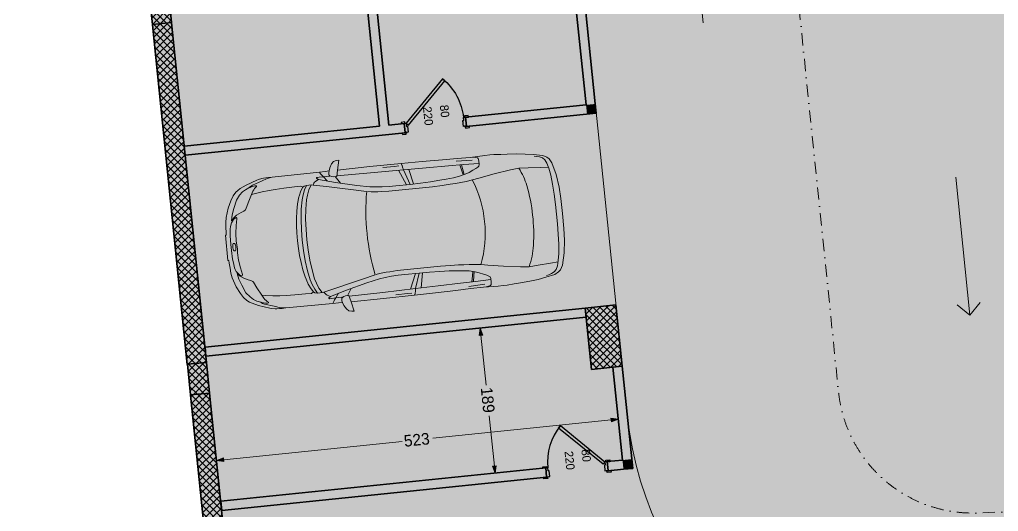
# Model space of a CAD drawing. Header units: millimetres. Extents: x 635850 to 824661, y -5878409 to -5774454.
# Drawn here: x 645265 to 657951, y -5819414 to -5813034 of the extents above; entities that cross this region are included whole.
import ezdxf

# ---------------------------------------------------------------- set-up
doc = ezdxf.new("R2010")
doc.units = ezdxf.units.MM
doc.header["$MEASUREMENT"] = 0
doc.linetypes.add('Dot & Dashed', pattern=[335.138881, 158.75, -88.194444, 0, -88.194437])
for name, color, linetype in [('A - Ndertesa 2 - 2D Drafting', 7, 'Continuous'), ('A - Ndertesa 2 - Muret', 7, 'Continuous'), ('A - Ndërtesa 2 - Dimensionimi Bazik', 7, 'Continuous'), ('A - Ndërtesa 2 - Shtyllat', 7, 'Continuous'), ('ARCHICAD Door Markers', 7, 'Continuous'), ('ARCHICAD Doors', 7, 'Continuous')]:
    doc.layers.add(name, color=color, linetype=linetype)
for name, color, linetype, lineweight, true_color in [('A - Ndertesa 2 - 2D Drafting_Pen_No__102', 7, 'Continuous', 13, 0xcccccc), ('A - Ndertesa 2 - 2D Drafting_Pen_No__82', 7, 'Continuous', 20, 0xaaaaaa), ('A - Ndertesa 2 - Muret_Pen_No__102', 7, 'Continuous', 13, 0xcccccc), ('A - Ndertesa 2 - Muret_Pen_No__82', 7, 'Continuous', 20, 0xaaaaaa), ('A - Ndertesa 2 - Veturat_Pen_No__102', 7, 'Continuous', 13, 0xcccccc), ('A - Ndërtesa 2 - Dimensionimi Bazik _Pen_No__102', 7, 'Continuous', 13, 0xcccccc), ('A - Ndërtesa 2 - Dimensionimi Bazik _Pen_No__82', 7, 'Continuous', 20, 0xaaaaaa), ('ARCHICAD Door Markers_Pen_No__112', 7, 'Continuous', 13, 0xd5aaaa)]:
    doc.layers.add(name, color=color, linetype=linetype, lineweight=lineweight, true_color=true_color)
for name, color, linetype, lineweight in [('A - Ndertesa 2 - 2D Drafting_Pen_No__121', 255, 'Continuous', 0), ('A - Ndertesa 2 - 2D Drafting_Pen_No__2', 8, 'Continuous', 15), ('A - Ndertesa 2 - Muret_Pen_No__22', 8, 'Continuous', 35), ('A - Ndërtesa 2 - Shtyllat_Pen_No__101', 252, 'Continuous', 13), ('A - Ndërtesa 2 - Shtyllat_Pen_No__22', 8, 'Continuous', 35), ('ARCHICAD Doors_Pen_No__22', 8, 'Continuous', 35), ('ARCHICAD Doors_Pen_No__42', 8, 'Continuous', 25)]:
    doc.layers.add(name, color=color, linetype=linetype, lineweight=lineweight)
doc.styles.add('GENERATED_STYLE_1', font='GOTHIC.TTF')
doc.dimstyles.new('GENERATED_STYLE__1', dxfattribs={"dimtxt": 150, "dimasz": 91.78744, "dimexe": 0.18, "dimexo": 0.0625, "dimgap": 0, "dimtad": 0, "dimdec": 0, "dimlfac": 0.1, "dimzin": 0, "dimdsep": 46, "dimtxsty": 'GENERATED_STYLE_1', "dimblk": 'ARROWHEAD_5', "dimblk1": 'ARROWHEAD_5', "dimblk2": 'ARROWHEAD_5', "dimcen": 0.09, "dimse1": 1, "dimse2": 1, "dimclrd": 256, "dimclre": 256, "dimclrt": 256, "dimadec": 0, "dimazin": 0, "dimtfac": 1, "dimtdec": 4, "dimtmove": 0, "dimatfit": 3, "dimfxl": 0, "dimtolj": 1, "dimtzin": 0, "dimarcsym": 0})
pattern_1 = [(45, (664183.82, -5827429.525), (-45.96194, 45.96194), []), (135, (664183.82, -5827429.525), (45.96194, 45.96194), [])]

# ---------------------------------------------------------------- blocks, each defined once
blk = doc.blocks.new('Wall_45', base_point=(645265, -5796318))
at = {"layer": 'A - Ndertesa 2 - Muret_Pen_No__82', "linetype": 'Continuous', "lineweight": 20, "true_color": 0xaaaaaa}
h = blk.add_hatch(dxfattribs=at)
h.set_pattern_fill('Concrete_Block', color=253, style=0, pattern_type=2)
h.set_pattern_definition(pattern_1)
h.paths.add_polyline_path([(646986, -5813100), (647439, -5817506), (647687, -5817481), (647235, -5813074)])
h = blk.add_hatch(dxfattribs=at)
h.set_pattern_fill('Concrete_Block', color=253, style=0, pattern_type=2)
h.set_pattern_definition(pattern_1)
h.paths.add_polyline_path([(647479, -5817904), (647916, -5822157), (648164, -5822132), (647728, -5817879)])
at = {"layer": 'A - Ndertesa 2 - Muret_Pen_No__22', "color": 8, "linetype": 'Continuous', "lineweight": 35, "flags": 128}
for points in [[(646986, -5813100), (647439, -5817506)], [(647687, -5817481), (647235, -5813074)], [(647479, -5817904), (647916, -5822157)], [(648164, -5822132), (647728, -5817879)]]:
    blk.add_lwpolyline(points, dxfattribs=at)
blk = doc.blocks.new('Door 25_2')
at = {"layer": 'ARCHICAD Doors_Pen_No__22', "color": 8, "linetype": 'Continuous', "lineweight": 35}
for p, q in [((-400, 0), (-437, 0)), ((-400, 0), (-437, 0)), ((-400, 0), (-400, -115)), ((-400, 0), (-400, -115)), ((400, 0), (400, -115)), ((400, 0), (400, -115)), ((400, 0), (437, 0)), ((400, 0), (437, 0)), ((-400, -120), (-437, -120)), ((-400, -120), (-437, -120)), ((-400, -115), (-400, -120)), ((-400, -115), (-400, -120)), ((400, -115), (400, -120)), ((400, -115), (400, -120)), ((400, -120), (437, -120)), ((400, -120), (437, -120))]:
    blk.add_line(p, q, dxfattribs=at)
at = {"layer": 'ARCHICAD Doors_Pen_No__42', "color": 8, "linetype": 'Continuous', "lineweight": 25}
for p, q in [((-182, 498), (-154, 526)), ((-154, 526), (372, 0)), ((344, -28), (-182, 498)), ((-437, 0), (-437, 19)), ((-437, 19), (-387, 19)), ((-387, 0), (-437, 0)), ((-372, 0), (-400, 0)), ((-400, 0), (-400, -115)), ((-387, 19), (-387, 0)), ((-372, -40), (-372, 0)), ((372, 0), (344, -28)), ((400, 0), (372, 0)), ((372, 0), (372, -40)), ((387, 19), (437, 19)), ((387, 0), (387, 19)), ((437, 0), (387, 0)), ((400, -115), (400, 0)), ((437, 19), (437, 0)), ((-437, -139), (-437, -120)), ((-437, -120), (-387, -120)), ((-400, -120), (-400, -115)), ((-400, -115), (-375, -115)), ((-400, -115), (-360, -115)), ((-375, -120), (-400, -120)), ((-387, -120), (-387, -139)), ((-375, -115), (-375, -120)), ((-360, -40), (-372, -40)), ((-360, -115), (-360, -40)), ((372, -40), (360, -40)), ((360, -40), (360, -115)), ((360, -115), (400, -115)), ((375, -120), (375, -115)), ((375, -115), (400, -115)), ((400, -120), (375, -120)), ((387, -120), (437, -120)), ((387, -139), (387, -120)), ((400, -115), (400, -120)), ((437, -120), (437, -139)), ((-387, -139), (-437, -139)), ((437, -139), (387, -139))]:
    blk.add_line(p, q, dxfattribs=at)
blk.add_arc((372, 0), 744, 135, 180, dxfattribs=at)
blk = doc.blocks.new('D Marker 25_3')
at = {"layer": 'ARCHICAD Door Markers_Pen_No__112', "color": 9, "lineweight": 13, "true_color": 0xd5aaaa, "char_height": 110, "attachment_point": 7, "rotation": 270, "style": 'GENERATED_STYLE_1'}
for s, insert in [('\\A1;{\\pql;\\pt0;\\fCentury Gothic|b0|i0|c0|p34;220\\fCentury Gothic|b0|i0|c0|p34;\\A1{\\H.66x;\\S^  ;}\\fCentury Gothic|b0|i0|c0|p34;\\fCentury Gothic|b0|i0|c0|p34;}', (-168, 188)), ('\\A1;{\\pql;\\pt0;\\fCentury Gothic|b0|i0|c0|p34;80\\fCentury Gothic|b0|i0|c0|p34;\\A1{\\H.66x;\\S^  ;}\\fCentury Gothic|b0|i0|c0|p34;\\fCentury Gothic|b0|i0|c0|p34;}', (52, 188))]:
    blk.add_mtext(s, dxfattribs=dict(at, insert=insert))
blk = doc.blocks.new('Wall_60', base_point=(647413, -5814795))
at = {"layer": 'A - Ndertesa 2 - Muret_Pen_No__102', "linetype": 'Continuous', "lineweight": 0, "true_color": 0xcccccc}
for points in [[(652606, -5814141), (651045, -5814302), (651057, -5814421), (652619, -5814261)], [(652726, -5814129), (652606, -5814141), (652738, -5814249)], [(652606, -5814141), (652619, -5814261), (652738, -5814249)], [(647400, -5814675), (647413, -5814795), (650262, -5814503), (650249, -5814383)]]:
    blk.add_hatch(color=254, dxfattribs=at).paths.add_polyline_path(points)
at = {"layer": 'A - Ndertesa 2 - Muret_Pen_No__22', "color": 8, "linetype": 'Continuous', "lineweight": 35}
for p, q in [((651045, -5814302), (651082, -5814298)), ((651045, -5814302), (651057, -5814416)), ((650249, -5814383), (650212, -5814387)), ((650249, -5814383), (650261, -5814498)), ((651057, -5814416), (651057, -5814421)), ((651057, -5814421), (651094, -5814417)), ((650262, -5814503), (650225, -5814506)), ((650261, -5814498), (650262, -5814503))]:
    blk.add_line(p, q, dxfattribs=at)
at = {"layer": 'A - Ndertesa 2 - Muret_Pen_No__22', "color": 8, "linetype": 'Continuous', "lineweight": 35, "flags": 128}
for points in [[(652606, -5814141), (651045, -5814302)], [(652738, -5814249), (652726, -5814129)], [(651057, -5814421), (652738, -5814249)], [(649931, -5814416), (647400, -5814675)], [(650249, -5814383), (650050, -5814404)], [(647413, -5814795), (650262, -5814503)], [(647413, -5814795), (647400, -5814675)]]:
    blk.add_lwpolyline(points, dxfattribs=at)
at = {"layer": 'ARCHICAD Door Markers', "color": 161, "lineweight": 25, "true_color": 0x40a5ff, "rotation": 5.857081963730815}
blk.add_blockref('D Marker 25_3', (650647, -5814342), dxfattribs=at)
at = {"layer": 'ARCHICAD Doors', "color": 21, "linetype": 'Continuous', "lineweight": 18, "true_color": 0xff9955, "xscale": -1, "zscale": 1000, "rotation": 5.857081963730813}
blk.add_blockref('Door 25_2', (650647, -5814342), dxfattribs=at)
blk = doc.blocks.new('Wall_61', base_point=(652582, -5812727))
at = {"layer": 'A - Ndertesa 2 - Muret_Pen_No__102', "linetype": 'Continuous', "lineweight": 0, "true_color": 0xcccccc}
blk.add_hatch(color=254, dxfattribs=at).paths.add_polyline_path([(652726, -5814129), (652582, -5812727), (652463, -5812739), (652606, -5814141)])
at = {"layer": 'A - Ndertesa 2 - Muret_Pen_No__22', "color": 8, "linetype": 'Continuous', "lineweight": 35, "flags": 128}
for points in [[(652463, -5812739), (652606, -5814141)], [(652726, -5814129), (652582, -5812727)]]:
    blk.add_lwpolyline(points, dxfattribs=at)
blk = doc.blocks.new('Wall_62', base_point=(649753, -5812092))
at = {"layer": 'A - Ndertesa 2 - Muret_Pen_No__102', "linetype": 'Continuous', "lineweight": 0, "true_color": 0xcccccc}
blk.add_hatch(color=254, dxfattribs=at).paths.add_polyline_path([(649705, -5812217), (649931, -5814416), (650050, -5814404), (649825, -5812205)])
at = {"layer": 'A - Ndertesa 2 - Muret_Pen_No__22', "color": 8, "linetype": 'Continuous', "lineweight": 35, "flags": 128}
for points in [[(649705, -5812217), (649931, -5814416)], [(650050, -5814404), (649825, -5812205)]]:
    blk.add_lwpolyline(points, dxfattribs=at)
blk = doc.blocks.new('Wall_63', base_point=(652595, -5816776))
at = {"layer": 'A - Ndertesa 2 - Muret_Pen_No__102', "linetype": 'Continuous', "lineweight": 0, "true_color": 0xcccccc}
blk.add_hatch(color=254, dxfattribs=at).paths.add_polyline_path([(652595, -5816776), (647668, -5817282), (647680, -5817401), (652607, -5816896)])
at = {"layer": 'A - Ndertesa 2 - Muret_Pen_No__22', "color": 8, "linetype": 'Continuous', "lineweight": 35, "flags": 128}
for points in [[(652595, -5816776), (647668, -5817282)], [(647680, -5817401), (652607, -5816896)], [(647668, -5817282), (647680, -5817401)]]:
    blk.add_lwpolyline(points, dxfattribs=at)
blk = doc.blocks.new('Wall_64', base_point=(653075, -5817531))
at = {"layer": 'A - Ndertesa 2 - Muret_Pen_No__102', "linetype": 'Continuous', "lineweight": 0, "true_color": 0xcccccc}
for points in [[(653198, -5818736), (653075, -5817531), (652955, -5817544), (653079, -5818748)], [(653198, -5818736), (653079, -5818748), (653211, -5818855)], [(653079, -5818748), (653091, -5818867), (653211, -5818855)]]:
    blk.add_hatch(color=254, dxfattribs=at).paths.add_polyline_path(points)
at = {"layer": 'A - Ndertesa 2 - Muret_Pen_No__22', "color": 8, "linetype": 'Continuous', "lineweight": 35, "flags": 128}
for points in [[(652955, -5817544), (653079, -5818748)], [(653211, -5818855), (653075, -5817531)], [(653211, -5818855), (653091, -5818867)]]:
    blk.add_lwpolyline(points, dxfattribs=at)
blk = doc.blocks.new('D Marker 25')
at = {"layer": 'ARCHICAD Door Markers_Pen_No__112', "color": 9, "lineweight": 13, "true_color": 0xd5aaaa, "char_height": 110, "attachment_point": 7, "rotation": 90, "style": 'GENERATED_STYLE_1'}
for s, insert in [('\\A1;{\\pql;\\pt0;\\fCentury Gothic|b0|i0|c0|p34;220\\fCentury Gothic|b0|i0|c0|p34;\\A1{\\H.66x;\\S^  ;}\\fCentury Gothic|b0|i0|c0|p34;\\fCentury Gothic|b0|i0|c0|p34;}', (168, -308)), ('\\A1;{\\pql;\\pt0;\\fCentury Gothic|b0|i0|c0|p34;80\\fCentury Gothic|b0|i0|c0|p34;\\A1{\\H.66x;\\S^  ;}\\fCentury Gothic|b0|i0|c0|p34;\\fCentury Gothic|b0|i0|c0|p34;}', (-52, -308))]:
    blk.add_mtext(s, dxfattribs=dict(at, insert=insert))
blk = doc.blocks.new('Wall_65', base_point=(653211, -5818855))
at = {"layer": 'A - Ndertesa 2 - Muret_Pen_No__102', "linetype": 'Continuous', "lineweight": 0, "true_color": 0xcccccc}
for points in [[(647873, -5819282), (647885, -5819401), (652096, -5818969), (652084, -5818850)], [(652880, -5818768), (652892, -5818888), (653091, -5818867), (653079, -5818748)]]:
    blk.add_hatch(color=254, dxfattribs=at).paths.add_polyline_path(points)
at = {"layer": 'A - Ndertesa 2 - Muret_Pen_No__22', "color": 8, "linetype": 'Continuous', "lineweight": 35}
for p, q in [((652084, -5818850), (652047, -5818854)), ((652084, -5818850), (652096, -5818964)), ((652880, -5818768), (652917, -5818765)), ((652880, -5818768), (652892, -5818883)), ((652096, -5818969), (652060, -5818973)), ((652096, -5818964), (652096, -5818969)), ((652892, -5818883), (652892, -5818888)), ((652892, -5818888), (652929, -5818884))]:
    blk.add_line(p, q, dxfattribs=at)
at = {"layer": 'A - Ndertesa 2 - Muret_Pen_No__22', "color": 8, "linetype": 'Continuous', "lineweight": 35, "flags": 128}
for points in [[(652084, -5818850), (647873, -5819282)], [(653079, -5818748), (652880, -5818768)], [(652892, -5818888), (653091, -5818867)], [(647885, -5819401), (652096, -5818969)], [(647873, -5819282), (647885, -5819401)]]:
    blk.add_lwpolyline(points, dxfattribs=at)
at = {"layer": 'ARCHICAD Door Markers', "color": 161, "lineweight": 25, "true_color": 0x40a5ff, "rotation": 185.8570819637308}
blk.add_blockref('D Marker 25', (652494, -5818929), dxfattribs=at)
at = {"layer": 'ARCHICAD Doors', "color": 21, "linetype": 'Continuous', "lineweight": 18, "true_color": 0xff9955, "zscale": 1000, "rotation": 5.857081963730817}
blk.add_blockref('Door 25_2', (652482, -5818809), dxfattribs=at)
blk = doc.blocks.new('Column_78', base_point=(647090, -5812888))
at = {"layer": 'A - Ndërtesa 2 - Shtyllat_Pen_No__101', "linetype": 'Continuous', "lineweight": 13}
h = blk.add_hatch(dxfattribs=at)
h.set_pattern_fill('Concrete_Block', color=252, style=0, pattern_type=2)
h.set_pattern_definition(pattern_1)
h.paths.add_polyline_path([(646986, -5813100), (647235, -5813074), (647194, -5812676), (646946, -5812702)])
at = {"layer": 'A - Ndërtesa 2 - Shtyllat_Pen_No__22', "color": 8, "linetype": 'Continuous', "lineweight": 35, "flags": 128}
blk.add_lwpolyline([(646986, -5813100), (646946, -5812702), (647194, -5812676), (647235, -5813074)], close=True, dxfattribs=at)
blk = doc.blocks.new('Column_79', base_point=(647583, -5817693))
at = {"layer": 'A - Ndërtesa 2 - Shtyllat_Pen_No__101', "linetype": 'Continuous', "lineweight": 13}
h = blk.add_hatch(dxfattribs=at)
h.set_pattern_fill('Concrete_Block', color=252, style=0, pattern_type=2)
h.set_pattern_definition(pattern_1)
h.paths.add_polyline_path([(647479, -5817904), (647728, -5817879), (647687, -5817481), (647439, -5817506)])
at = {"layer": 'A - Ndërtesa 2 - Shtyllat_Pen_No__22', "color": 8, "linetype": 'Continuous', "lineweight": 35, "flags": 128}
blk.add_lwpolyline([(647479, -5817904), (647439, -5817506), (647687, -5817481), (647728, -5817879)], close=True, dxfattribs=at)
blk = doc.blocks.new('Column_95', base_point=(652835, -5817154))
at = {"layer": 'A - Ndërtesa 2 - Shtyllat_Pen_No__101', "linetype": 'Continuous', "lineweight": 13}
h = blk.add_hatch(dxfattribs=at)
h.set_pattern_fill('Concrete_Block', color=252, style=0, pattern_type=2)
h.set_pattern_definition(pattern_1)
h.paths.add_polyline_path([(652595, -5816776), (652677, -5817572), (653075, -5817531), (652993, -5816736)])
at = {"layer": 'A - Ndërtesa 2 - Shtyllat_Pen_No__22', "color": 8, "linetype": 'Continuous', "lineweight": 35, "flags": 128}
blk.add_lwpolyline([(652595, -5816776), (652993, -5816736), (653075, -5817531), (652677, -5817572)], close=True, dxfattribs=at)
blk = doc.blocks.new('Car 05 25_2')
at = {"layer": 'A - Ndertesa 2 - Veturat_Pen_No__102', "color": 254, "linetype": 'Continuous', "lineweight": 13, "true_color": 0xcccccc}
for p, q in [((-627, 772), (-665, 761)), ((-595, 778), (-627, 772)), ((125, 791), (129, 820)), ((126, 744), (125, 791)), ((327, 762), (125, 756)), ((129, 820), (139, 832)), ((139, 832), (165, 840)), ((165, 840), (195, 844)), ((195, 844), (231, 846)), ((211, 809), (418, 816)), ((522, 765), (327, 762)), ((355, 762), (339, 683)), ((373, 763), (357, 683)), ((814, 769), (522, 765)), ((1109, 774), (814, 769)), ((1036, 773), (997, 579)), ((1042, 578), (1108, 774)), ((1173, 775), (1090, 578)), ((1115, 809), (1109, 774)), ((1109, 774), (1538, 780)), ((1120, 833), (1115, 809)), ((1121, 838), (1120, 836)), ((1120, 836), (1120, 833)), ((1130, 859), (1121, 838)), ((1163, 830), (1220, 829)), ((1220, 829), (1370, 831)), ((1538, 780), (1975, 786)), ((1939, 686), (1996, 777)), ((1958, 858), (1977, 777)), ((1977, 777), (2020, 777)), ((2000, 702), (2214, 763)), ((2020, 777), (2044, 783)), ((2044, 783), (2063, 792)), ((2063, 792), (2070, 800)), ((2069, 788), (2065, 794)), ((2075, 836), (2068, 858)), ((2069, 788), (2148, 790)), ((2070, 800), (2075, 809)), ((2075, 809), (2075, 836)), ((2107, 732), (2148, 790)), ((2148, 790), (2167, 814)), ((2148, 790), (2206, 792)), ((2167, 814), (2182, 834)), ((2182, 834), (2193, 856)), ((2206, 792), (2227, 791)), ((2227, 770), (2214, 763)), ((2214, 763), (2238, 752)), ((2227, 791), (2233, 790)), ((2234, 774), (2227, 770)), ((2233, 790), (2238, 787)), ((2238, 777), (2234, 774)), ((2241, 784), (2238, 787)), ((2238, 777), (2241, 781)), ((2241, 781), (2241, 784)), ((2808, 853), (2877, 843)), ((2877, 843), (2954, 814)), ((2904, 833), (2905, 833)), ((2954, 814), (3076, 775)), ((3022, 758), (3024, 762)), ((3024, 762), (3035, 765)), ((3035, 765), (3047, 764)), ((3047, 764), (3061, 763)), ((3061, 763), (3090, 757)), ((3100, 763), (3076, 775)), ((3114, 753), (3100, 763)), ((-768, 602), (-751, 670)), ((-729, 716), (-751, 670)), ((-701, 743), (-729, 716)), ((-665, 761), (-701, 743)), ((-501, 634), (-383, 642)), ((-383, 642), (-274, 631)), ((132, 723), (126, 744)), ((147, 711), (132, 723)), ((171, 697), (147, 711)), ((213, 677), (171, 697)), ((266, 655), (213, 677)), ((319, 636), (266, 655)), ((393, 618), (319, 636)), ((339, 683), (330, 634)), ((357, 683), (347, 629)), ((2000, 702), (1730, 634)), ((1953, 621), (2122, 660)), ((2122, 660), (2294, 698)), ((2238, 752), (2259, 740)), ((2259, 740), (2269, 731)), ((2269, 731), (2279, 722)), ((2279, 722), (2294, 698)), ((2294, 698), (2317, 701)), ((2294, 698), (2294, 698)), ((2317, 701), (2346, 703)), ((2355, 640), (2317, 701)), ((2346, 703), (2379, 702)), ((2380, 575), (2355, 640)), ((2410, 649), (2379, 702)), ((2379, 702), (2411, 694)), ((2436, 583), (2410, 649)), ((2411, 694), (2411, 694)), ((2429, 682), (2411, 694)), ((2429, 682), (2457, 700)), ((2429, 682), (2429, 682)), ((2429, 682), (2457, 640)), ((2457, 700), (2535, 698)), ((2457, 640), (2487, 574)), ((2535, 698), (2535, 698)), ((2535, 698), (2673, 696)), ((2673, 696), (2787, 691)), ((2787, 691), (2868, 687)), ((2868, 687), (2960, 679)), ((2960, 679), (2868, 687)), ((2960, 679), (3047, 666)), ((3024, 754), (3022, 758)), ((3038, 743), (3024, 754)), ((3051, 731), (3038, 743)), ((3047, 666), (3100, 657)), ((3065, 715), (3051, 731)), ((3077, 698), (3065, 715)), ((3100, 657), (3077, 698)), ((3090, 757), (3108, 751)), ((3153, 554), (3100, 657)), ((3108, 751), (3123, 746)), ((3123, 746), (3114, 753)), ((3170, 727), (3123, 746)), ((3212, 701), (3170, 727)), ((3254, 663), (3212, 701)), ((3302, 603), (3254, 663)), ((-783, 510), (-795, 391)), ((-768, 602), (-783, 510)), ((-764, 617), (-666, 624)), ((-666, 624), (-501, 634)), ((-274, 631), (-56, 601)), ((-56, 601), (146, 567)), ((146, 567), (233, 552)), ((233, 552), (315, 541)), ((315, 541), (384, 535)), ((384, 535), (454, 530)), ((475, 607), (393, 618)), ((454, 530), (526, 526)), ((521, 602), (475, 607)), ((570, 597), (521, 602)), ((526, 526), (628, 522)), ((653, 591), (570, 597)), ((628, 522), (757, 518)), ((773, 585), (653, 591)), ((757, 518), (1323, 518)), ((907, 580), (773, 585)), ((1042, 578), (907, 580)), ((1228, 578), (1042, 578)), ((1316, 580), (1228, 578)), ((1403, 584), (1316, 580)), ((1323, 518), (1420, 522)), ((1484, 590), (1403, 584)), ((1420, 522), (1467, 524)), ((1467, 524), (1511, 528)), ((1562, 601), (1484, 590)), ((1511, 528), (1554, 533)), ((1554, 533), (1597, 541)), ((1730, 634), (1562, 601)), ((1597, 541), (1597, 541)), ((1611, 544), (1780, 582)), ((1780, 582), (1953, 621)), ((2397, 514), (2380, 575)), ((2419, 396), (2397, 514)), ((2454, 522), (2436, 583)), ((2478, 401), (2454, 522)), ((2487, 574), (2492, 562)), ((2492, 562), (2518, 477)), ((3190, 476), (3153, 554)), ((3302, 603), (3346, 501)), ((-795, 391), (-802, 259)), ((2434, 266), (2419, 396)), ((2494, 269), (2478, 401)), ((2518, 477), (2538, 384)), ((2538, 384), (2551, 286)), ((3199, 467), (3190, 476)), ((3221, 454), (3199, 467)), ((3256, 439), (3221, 454)), ((3288, 425), (3256, 439)), ((3319, 408), (3288, 425)), ((3353, 384), (3319, 408)), ((3346, 501), (3374, 420)), ((3377, 360), (3353, 384)), ((3391, 344), (3374, 420)), ((-802, 259), (-807, 125)), ((2442, 132), (2434, 266)), ((2503, 133), (2494, 269)), ((2551, 286), (2560, 194)), ((3325, 377), (3321, 370)), ((3321, 370), (3321, 362)), ((3321, 362), (3338, 277)), ((3328, 380), (3325, 377)), ((3338, 379), (3328, 380)), ((3364, 358), (3338, 379)), ((3338, 277), (3352, 173)), ((3397, 316), (3364, 358)), ((3391, 344), (3377, 360)), ((3408, 289), (3397, 316)), ((3408, 289), (3414, 267)), ((3414, 267), (3418, 243)), ((2444, 0), (2442, 132)), ((2506, 0), (2503, 133)), ((2560, 194), (2564, 101)), ((3352, 173), (3358, 76)), ((3418, 243), (3424, 201)), ((3424, 201), (3428, 152)), ((3432, 40), (3428, 152)), ((-807, 125), (-808, 0)), ((-807, -125), (-808, 0)), ((2444, 0), (2442, -132)), ((2564, 101), (2566, 0)), ((2564, -101), (2566, 0)), ((3354, 28), (3358, 76)), ((3354, 28), (3354, -1)), ((3354, -28), (3354, 1)), ((3371, 12), (3370, -1)), ((3371, -12), (3370, 1)), ((3372, 24), (3371, 12)), ((3376, 39), (3372, 24)), ((3382, 47), (3376, 39)), ((3386, 48), (3382, 47)), ((3386, 48), (3394, 48)), ((3399, 47), (3394, 48)), ((3404, 39), (3399, 47)), ((3404, 39), (3408, 24)), ((3408, 24), (3410, 8)), ((3410, 8), (3410, 0)), ((3432, 57), (3432, 57)), ((3432, 0), (3432, 40)), ((3432, 0), (3432, -40)), ((-802, -259), (-807, -125)), ((2506, 0), (2503, -133)), ((2560, -194), (2564, -101)), ((3352, -173), (3358, -76)), ((3354, -28), (3358, -76)), ((3372, -24), (3371, -12)), ((3376, -39), (3372, -24)), ((3382, -47), (3376, -39)), ((3386, -48), (3382, -47)), ((3386, -48), (3394, -48)), ((3399, -47), (3394, -48)), ((3404, -39), (3399, -47)), ((3404, -39), (3408, -24)), ((3408, -24), (3410, -8)), ((3410, -8), (3410, 0)), ((3432, -40), (3428, -152)), ((3432, -57), (3432, -57)), ((2442, -132), (2434, -266)), ((2503, -133), (2494, -269)), ((2551, -286), (2560, -194)), ((3338, -277), (3352, -173)), ((3414, -267), (3418, -243)), ((3418, -243), (3424, -201)), ((3424, -201), (3428, -152)), ((-795, -391), (-802, -259)), ((2434, -266), (2419, -396)), ((2494, -269), (2478, -401)), ((2538, -384), (2551, -286)), ((3321, -362), (3338, -277)), ((3321, -370), (3321, -362)), ((3325, -377), (3321, -370)), ((3328, -380), (3325, -377)), ((3338, -379), (3328, -380)), ((3364, -358), (3338, -379)), ((3377, -360), (3353, -384)), ((3397, -316), (3364, -358)), ((3391, -344), (3374, -420)), ((3391, -344), (3377, -360)), ((3408, -289), (3397, -316)), ((3408, -289), (3414, -267)), ((-783, -510), (-795, -391)), ((2419, -396), (2397, -514)), ((2478, -401), (2454, -522)), ((2492, -562), (2518, -477)), ((2518, -477), (2538, -384)), ((3190, -476), (3153, -554)), ((3199, -467), (3190, -476)), ((3221, -454), (3199, -467)), ((3256, -439), (3221, -454)), ((3288, -425), (3256, -439)), ((3319, -408), (3288, -425)), ((3302, -603), (3346, -501)), ((3353, -384), (3319, -408)), ((3346, -501), (3374, -420)), ((-768, -602), (-783, -510)), ((-768, -602), (-751, -670)), ((-764, -617), (-666, -624)), ((-666, -624), (-501, -634)), ((-501, -634), (-383, -642)), ((-383, -642), (-274, -631)), ((-274, -631), (-56, -601)), ((-56, -601), (146, -567)), ((146, -567), (233, -552)), ((233, -552), (315, -541)), ((315, -541), (384, -535)), ((393, -618), (319, -636)), ((339, -683), (330, -634)), ((357, -683), (347, -629)), ((384, -535), (454, -530)), ((475, -607), (393, -618)), ((454, -530), (526, -526)), ((521, -602), (475, -607)), ((570, -597), (521, -602)), ((526, -526), (628, -522)), ((653, -591), (570, -597)), ((628, -522), (757, -518)), ((773, -585), (653, -591)), ((757, -518), (1323, -518)), ((907, -580), (773, -585)), ((1042, -578), (907, -580)), ((1036, -773), (997, -579)), ((1042, -578), (1108, -774)), ((1228, -578), (1042, -578)), ((1173, -775), (1090, -578)), ((1316, -580), (1228, -578)), ((1403, -584), (1316, -580)), ((1323, -518), (1420, -522)), ((1484, -590), (1403, -584)), ((1420, -522), (1467, -524)), ((1467, -524), (1511, -528)), ((1562, -601), (1484, -590)), ((1511, -528), (1554, -533)), ((1554, -533), (1597, -541)), ((1730, -634), (1562, -601)), ((1597, -541), (1597, -541)), ((1611, -544), (1780, -582)), ((2000, -702), (1730, -634)), ((1780, -582), (1953, -621)), ((1953, -621), (2122, -660)), ((2380, -575), (2355, -640)), ((2397, -514), (2380, -575)), ((2436, -583), (2410, -649)), ((2454, -522), (2436, -583)), ((2457, -640), (2487, -574)), ((2487, -574), (2492, -562)), ((3153, -554), (3100, -657)), ((3302, -603), (3254, -663)), ((-729, -716), (-751, -670)), ((-701, -743), (-729, -716)), ((-665, -761), (-701, -743)), ((-627, -772), (-665, -761)), ((126, -744), (125, -791)), ((327, -762), (125, -756)), ((132, -723), (126, -744)), ((147, -711), (132, -723)), ((171, -697), (147, -711)), ((213, -677), (171, -697)), ((266, -655), (213, -677)), ((319, -636), (266, -655)), ((355, -762), (339, -683)), ((373, -763), (357, -683)), ((1939, -686), (1996, -777)), ((2000, -702), (2214, -763)), ((2107, -732), (2148, -790)), ((2122, -660), (2294, -698)), ((2214, -763), (2238, -752)), ((2238, -752), (2259, -740)), ((2259, -740), (2269, -731)), ((2269, -731), (2279, -722)), ((2279, -722), (2294, -698)), ((2294, -698), (2317, -701)), ((2294, -698), (2294, -698)), ((2355, -640), (2317, -701)), ((2317, -701), (2346, -703)), ((2346, -703), (2379, -702)), ((2410, -649), (2379, -702)), ((2379, -702), (2411, -694)), ((2429, -682), (2411, -694)), ((2411, -694), (2411, -694)), ((2429, -682), (2457, -640)), ((2429, -682), (2429, -682)), ((2429, -682), (2457, -700)), ((2457, -700), (2535, -698)), ((2535, -698), (2673, -696)), ((2535, -698), (2535, -698)), ((2673, -696), (2787, -691)), ((2787, -691), (2868, -687)), ((2868, -687), (2960, -679)), ((2960, -679), (2868, -687)), ((2960, -679), (3047, -666)), ((3024, -754), (3022, -758)), ((3022, -758), (3024, -762)), ((3038, -743), (3024, -754)), ((3051, -731), (3038, -743)), ((3047, -666), (3100, -657)), ((3065, -715), (3051, -731)), ((3061, -763), (3090, -757)), ((3077, -698), (3065, -715)), ((3100, -657), (3077, -698)), ((3090, -757), (3108, -751)), ((3114, -753), (3100, -763)), ((3108, -751), (3123, -746)), ((3123, -746), (3114, -753)), ((3170, -727), (3123, -746)), ((3212, -701), (3170, -727)), ((3254, -663), (3212, -701)), ((-595, -778), (-627, -772)), ((125, -791), (129, -820)), ((129, -820), (139, -832)), ((139, -832), (165, -840)), ((165, -840), (195, -844)), ((195, -844), (231, -846)), ((211, -809), (418, -816)), ((522, -765), (327, -762)), ((814, -769), (522, -765)), ((1109, -774), (814, -769)), ((1109, -774), (1538, -780)), ((1115, -809), (1109, -774)), ((1120, -833), (1115, -809)), ((1120, -836), (1120, -833)), ((1121, -838), (1120, -836)), ((1130, -859), (1121, -838)), ((1163, -830), (1220, -829)), ((1220, -829), (1370, -831)), ((1538, -780), (1975, -786)), ((1958, -858), (1977, -777)), ((1977, -777), (2020, -777)), ((2020, -777), (2044, -783)), ((2044, -783), (2063, -792)), ((2063, -792), (2070, -800)), ((2069, -788), (2065, -794)), ((2075, -836), (2068, -858)), ((2069, -788), (2148, -790)), ((2070, -800), (2075, -809)), ((2075, -809), (2075, -836)), ((2148, -790), (2167, -814)), ((2148, -790), (2206, -792)), ((2167, -814), (2182, -834)), ((2182, -834), (2193, -856)), ((2206, -792), (2227, -791)), ((2227, -770), (2214, -763)), ((2234, -774), (2227, -770)), ((2227, -791), (2233, -790)), ((2233, -790), (2238, -787)), ((2238, -777), (2234, -774)), ((2238, -777), (2241, -781)), ((2241, -784), (2238, -787)), ((2241, -781), (2241, -784)), ((2808, -853), (2877, -843)), ((2877, -843), (2954, -814)), ((2954, -814), (3076, -775)), ((3024, -762), (3035, -765)), ((3035, -765), (3047, -764)), ((3047, -764), (3061, -763)), ((3100, -763), (3076, -775))]:
    blk.add_line(p, q, dxfattribs=at)
at = {"layer": 'A - Ndertesa 2 - Veturat_Pen_No__102', "color": 254, "linetype": 'Continuous', "lineweight": 13, "true_color": 0xcccccc, "flags": 128}
blk.add_lwpolyline([(-483, -817), (-372, -830), (-252, -841), (-168, -845), (-78, -851), (-24, -852), (40, -852), (231, -846), (400, -848), (591, -852), (857, -856), (1130, -859), (1536, -860), (1958, -858), (1929, -983), (1961, -983), (1997, -975), (2027, -945), (2055, -898), (2068, -858), (2120, -857), (2193, -856), (2808, -853), (2856, -853), (2891, -853), (2923, -852), (2945, -849), (2990, -840), (3014, -833), (3154, -783), (3236, -748), (3269, -728), (3299, -706), (3337, -663), (3374, -604), (3418, -513), (3457, -393), (3468, -331), (3474, -264), (3478, -200), (3479, -165), (3490, -165), (3490, 165), (3479, 165), (3478, 200), (3474, 264), (3468, 331), (3457, 393), (3418, 513), (3374, 604), (3337, 663), (3299, 706), (3269, 728), (3236, 748), (3154, 783), (3014, 833), (2990, 840), (2945, 849), (2923, 852), (2891, 853), (2856, 853), (2808, 853), (2193, 856), (2120, 857), (2068, 858), (2055, 898), (2027, 945), (1997, 975), (1961, 983), (1929, 983), (1958, 858), (1536, 860), (1130, 859), (857, 856), (591, 852), (400, 848), (231, 846), (40, 852), (-24, 852), (-78, 851), (-168, 845), (-252, 841), (-372, 830), (-483, 817), (-585, 801), (-706, 776), (-758, 747), (-785, 722), (-815, 668), (-855, 511), (-875, 345), (-883, 195), (-885, 0), (-883, -195), (-875, -345), (-855, -511), (-815, -668), (-785, -722), (-758, -747), (-706, -776), (-585, -801)], close=True, dxfattribs=at)
at = {"layer": 'A - Ndertesa 2 - Veturat_Pen_No__102', "color": 254, "linetype": 'Continuous', "lineweight": 13, "true_color": 0xcccccc}
for centre, radius, start, end in [((493, 218), 973, 154.1545, 170.9117), ((1650, 0), 1520, 158.6992, 201.3008), ((-1245, 0), 2907, 349.2142, 10.7858), ((1856, -2), 2354, 170.8804, 189.9223), ((493, -218), 973, 191.2305, 205.8455)]:
    blk.add_arc(centre, radius, start, end, dxfattribs=at)
blk = doc.blocks.new('Polyline_17', base_point=(657581, -5816868))
at = {"layer": 'A - Ndertesa 2 - 2D Drafting_Pen_No__102', "color": 254, "linetype": 'Continuous', "lineweight": 13, "true_color": 0xcccccc}
for q in [(657715, -5816704), (657416, -5816734)]:
    blk.add_line((657581, -5816868), q, dxfattribs=at)
at = {"layer": 'A - Ndertesa 2 - 2D Drafting_Pen_No__102', "color": 254, "linetype": 'Continuous', "lineweight": 13, "true_color": 0xcccccc, "flags": 128}
blk.add_lwpolyline([(657581, -5816868), (657397, -5815077)], dxfattribs=at)
blk = doc.blocks.new('Polyline_22', base_point=(653942, -5811285))
at = {"layer": 'A - Ndertesa 2 - 2D Drafting_Pen_No__102', "color": 254, "linetype": 'Continuous', "lineweight": 13, "true_color": 0xcccccc}
for q in [(653808, -5811449), (654106, -5811419)]:
    blk.add_line((653942, -5811285), q, dxfattribs=at)
at = {"layer": 'A - Ndertesa 2 - 2D Drafting_Pen_No__102', "color": 254, "linetype": 'Continuous', "lineweight": 13, "true_color": 0xcccccc, "flags": 128}
blk.add_lwpolyline([(653942, -5811285), (654126, -5813075)], dxfattribs=at)
blk = doc.blocks.new('*D1477', base_point=(664184, -5827430))
at = {"layer": 'A - Ndërtesa 2 - Dimensionimi Bazik _Pen_No__102', "linetype": 'Continuous', "lineweight": 13, "true_color": 0xcccccc}
for points in [[(651235, -5817037), (651219, -5817132), (651269, -5817127)], [(651428, -5818917), (651443, -5818822), (651393, -5818827)]]:
    blk.add_hatch(color=254, dxfattribs=at).paths.add_polyline_path(points)
at = {"layer": 'A - Ndërtesa 2 - Dimensionimi Bazik _Pen_No__102', "color": 254, "linetype": 'Continuous', "lineweight": 13, "true_color": 0xcccccc}
for p, q in [((651235, -5817037), (651219, -5817132)), ((651235, -5817037), (651269, -5817127)), ((651269, -5817127), (651219, -5817132)), ((651311, -5817778), (651244, -5817129)), ((651418, -5818825), (651351, -5818176)), ((651393, -5818827), (651443, -5818822)), ((651428, -5818917), (651393, -5818827)), ((651428, -5818917), (651443, -5818822))]:
    blk.add_line(p, q, dxfattribs=at)
at = {"layer": 'A - Ndërtesa 2 - Dimensionimi Bazik _Pen_No__82', "color": 253, "lineweight": 20, "true_color": 0xaaaaaa, "insert": (651239, -5817810), "char_height": 150, "attachment_point": 7, "rotation": 275.8571, "style": 'GENERATED_STYLE_1'}
blk.add_mtext('\\A1;{\\pql;\\fCentury Gothic|b0|i0|c0|p34;189}', dxfattribs=at)
blk = doc.blocks.new('ARROWHEAD_5')
at = {"linetype": 'Continuous', "lineweight": 0}
blk.add_hatch(color=0, dxfattribs=at).paths.add_polyline_path([(-1, 0.2679), (0, 0), (-1, -0.2679)])
at = {"color": 0, "linetype": 'Continuous', "lineweight": 0}
blk.add_line((0, 0), (-1, 0), dxfattribs=at)
blk = doc.blocks.new('*D1478', base_point=(664184, -5827430))
at = {"layer": 'A - Ndërtesa 2 - Dimensionimi Bazik _Pen_No__102', "linetype": 'Continuous', "lineweight": 13, "true_color": 0xcccccc}
for points in [[(653025, -5818218), (652929, -5818203), (652934, -5818253)], [(647818, -5818753), (647913, -5818768), (647908, -5818718)]]:
    blk.add_hatch(color=254, dxfattribs=at).paths.add_polyline_path(points)
at = {"layer": 'A - Ndërtesa 2 - Dimensionimi Bazik _Pen_No__102', "color": 254, "linetype": 'Continuous', "lineweight": 13, "true_color": 0xcccccc}
for p, q in [((650620, -5818465), (652932, -5818228)), ((652934, -5818253), (652929, -5818203)), ((653025, -5818218), (652929, -5818203)), ((653025, -5818218), (652934, -5818253)), ((647910, -5818743), (650222, -5818506)), ((647818, -5818753), (647908, -5818718)), ((647908, -5818718), (647913, -5818768)), ((647818, -5818753), (647913, -5818768))]:
    blk.add_line(p, q, dxfattribs=at)
at = {"layer": 'A - Ndërtesa 2 - Dimensionimi Bazik _Pen_No__82', "color": 253, "lineweight": 20, "true_color": 0xaaaaaa, "insert": (650254, -5818578), "char_height": 150, "attachment_point": 7, "rotation": 5.8571, "style": 'GENERATED_STYLE_1'}
blk.add_mtext('\\A1;{\\pql;\\fCentury Gothic|b0|i0|c0|p34;523}', dxfattribs=at)

msp = doc.modelspace()

# ---------------------------------------------------------------- hatches: boundary and pattern name
at = {"layer": 'A - Ndertesa 2 - 2D Drafting_Pen_No__121', "linetype": 'Continuous', "lineweight": 0, "true_color": 0x3f3f3f}
msp.add_hatch(color=250, dxfattribs=at).paths.add_polyline_path([(675560.3, -5793210.7), (676734.1, -5804653.3), (677884.2, -5815864.6), (678448.4, -5821364.6), (678862.1, -5825397.4), (667616.7, -5826070.1), (648434.7, -5827217.5), (645265, -5796318.5)])

# ---------------------------------------------------------------- linework, layer by layer
at = {"layer": 'A - Ndertesa 2 - 2D Drafting_Pen_No__102', "color": 254, "linetype": 'Dot & Dashed', "lineweight": 13, "true_color": 0xcccccc, "flags": 128}
msp.add_lwpolyline([(676446.7, -5801850.6), (656207.7, -5803917.6, 0.4143458), (654644.6, -5805837.1), (655878.3, -5817863.9, 0.3960926), (657689.1, -5819433.9), (678150.8, -5818615.8)], format="xyb", dxfattribs=at)
at = {"layer": 'A - Ndertesa 2 - 2D Drafting_Pen_No__2', "color": 8, "linetype": 'Continuous', "lineweight": 15, "flags": 128}
msp.add_lwpolyline([(675560.3, -5793210.7), (676734.1, -5804653.3), (677884.2, -5815864.6), (678448.4, -5821364.6), (678862.1, -5825397.4), (667616.7, -5826070.1), (648434.7, -5827217.5), (645265, -5796318.5)], close=True, dxfattribs=at)
at = {"layer": 'A - Ndertesa 2 - 2D Drafting_Pen_No__82', "color": 253, "linetype": 'Continuous', "lineweight": 20, "true_color": 0xaaaaaa, "flags": 128}
for points in [[(676213.6, -5799579), (653980.3, -5801859.8, 0.4142136), (651748.5, -5804601.8), (653210.8, -5818856.4)], [(653139.9, -5818165.3, 0.3960922), (657801.3, -5822207), (674781.9, -5821725.1, 0.0092255), (678467.7, -5821552.4)]]:
    msp.add_lwpolyline(points, format="xyb", dxfattribs=at)

# ---------------------------------------------------------------- block references
at = {"layer": 'A - Ndertesa 2 - 2D Drafting', "color": 254, "linetype": 'Continuous', "lineweight": 13, "true_color": 0xcccccc}
for name, p in [('Polyline_22', (653941.8, -5811284.7)), ('Polyline_17', (657580.6, -5816868.1))]:
    msp.add_blockref(name, p, dxfattribs=at)
at = {"layer": 'A - Ndertesa 2 - Muret', "color": 8, "lineweight": 35}
for name, p in [('Wall_45', (645265, -5796318.5)), ('Wall_62', (649752.8, -5812091.9)), ('Wall_61', (652581.9, -5812726.6)), ('Wall_60', (647412.7, -5814794.9)), ('Wall_63', (652595.2, -5816776.3)), ('Wall_64', (653074.8, -5817531.3)), ('Wall_65', (653210.6, -5818855.1))]:
    msp.add_blockref(name, p, dxfattribs=at)
at = {"layer": 'A - Ndertesa 2 - Veturat_Pen_No__102', "color": 254, "linetype": 'Continuous', "lineweight": 13, "true_color": 0xcccccc, "zscale": 1000, "rotation": 185.8570819637307}
msp.add_blockref('Car 05 25_2', (651421, -5815640.2), dxfattribs=at)
at = {"layer": 'A - Ndërtesa 2 - Shtyllat', "color": 8, "lineweight": 35}
for name, p in [('Column_78', (647090.4, -5812887.8)), ('Column_95', (652835, -5817153.8)), ('Column_79', (647583.3, -5817692.6))]:
    msp.add_blockref(name, p, dxfattribs=at)

# ---------------------------------------------------------------- dimensions: what is measured, and where the dimension line sits
at = {"layer": 'A - Ndërtesa 2 - Dimensionimi Bazik', "color": 254, "linetype": 'Continuous', "lineweight": 13, "true_color": 0xcccccc}
for base, p1, p2, angle, picture, middle, turn in [((651234.6, -5817036.5), (650476, -5819015), (650143.7, -5817148.5), 95.85708, '*D1477', (651330.7, -5817972.8), 275.85708), ((653024.6, -5818218.5), (647687.2, -5817480.9), (653017.2, -5818145.8), 5.85708, '*D1478', (650416.9, -5818486), 5.85708)]:
    dim = msp.add_linear_dim(base=base, p1=p1, p2=p2, angle=angle, dimstyle='GENERATED_STYLE__1', dxfattribs=at)
    dim.commit()
    dim.dimension.update_dxf_attribs({"geometry": picture, "text_midpoint": middle, "dimtype": 160, "text_rotation": turn})

doc.saveas('drawing.dxf')
